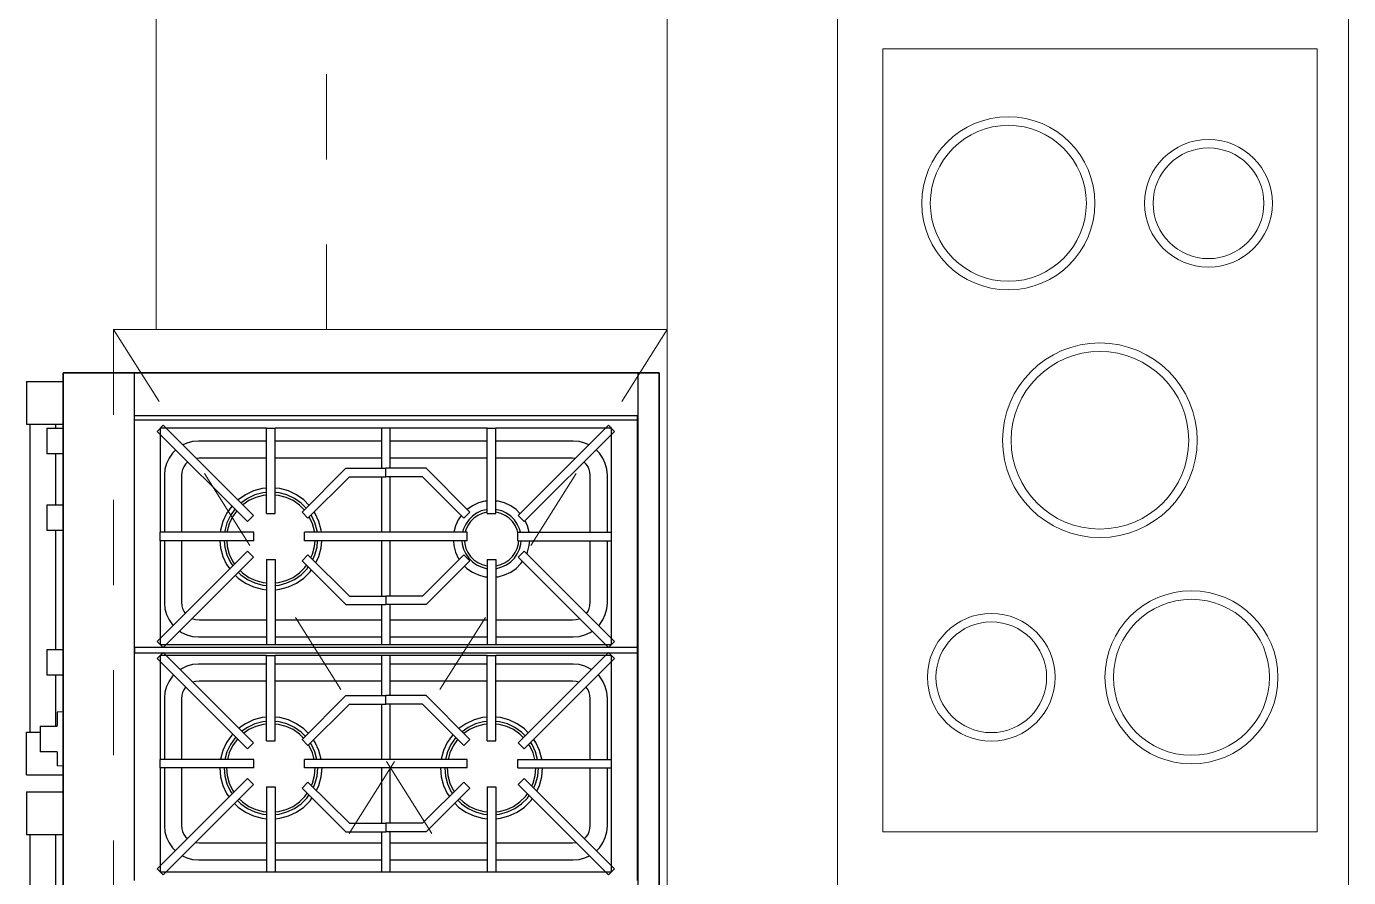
# Model space of a CAD drawing. Header units: metres. Extents: x -232 to 581, y 30 to 789.
# Drawn here: x 108.813 to 110.366, y 452.628 to 453.627 of the extents above; entities that cross this region are included whole.
import ezdxf

# ---------------------------------------------------------------- set-up
doc = ezdxf.new("R2010")
doc.units = ezdxf.units.M
for name, pattern in [('DASHED', [0.75, 0.5, -0.25]), ('DASHED2', [0.375, 0.25, -0.125]), ('HIDDEN2', [0.1875, 0.125, -0.0625])]:
    doc.linetypes.add(name, pattern=pattern)
for name, color, linetype, lineweight in [('01_Mobiliario', 19, 'Continuous', 0), ('01a_Mobiliario', 250, 'Continuous', 0), ('A-EQPM-OVHD', 253, 'DASHED2', 5), ('A-WALL', 250, 'Continuous', 20), ('baños', 140, 'Continuous', 0), ('MOB FIJOS', 251, 'Continuous', 0), ('PROYECCION', 9, 'DASHED', 0)]:
    doc.layers.add(name, color=color, linetype=linetype, lineweight=lineweight)
doc.layers.add('MOBILIARIOS', color=252, linetype='Continuous')
doc.styles.get("Standard").update_dxf_attribs({"font": 'arial.ttf'})

# ---------------------------------------------------------------- blocks, each defined once
blk = doc.blocks.new('A$C900cbe0a')
at = {"layer": 'MOB FIJOS', "extrusion": (0, 0, -1), "elevation": -0.9042}
blk.add_lwpolyline([(-0.51, 0.92), (0, 0.92), (0, 0), (-0.51, 0)], close=True, dxfattribs=at)
at = {"layer": 'MOB FIJOS', "extrusion": (0, 0, -1)}
for centre, radius in [((-0.1475, 0.7384, -0.9042), 0.1016), ((-0.1475, 0.7384, -0.9042), 0.0916), ((-0.3825, 0.7384, -0.9042), 0.075), ((-0.3825, 0.7384, -0.9042), 0.065), ((-0.255, 0.46, -0.9042), 0.1143), ((-0.255, 0.46, -0.9042), 0.1043), ((-0.3625, 0.1816, -0.9042), 0.1016), ((-0.3625, 0.1816, -0.9042), 0.0916), ((-0.1275, 0.1816, -0.9042), 0.075), ((-0.1275, 0.1816, -0.9042), 0.065)]:
    blk.add_circle(centre, radius, dxfattribs=at)
blk = doc.blocks.new('A$C3ed47c56')
at = {"layer": 'MOBILIARIOS'}
for p, q in [((0.043, 0.0509), (0.043, 0.9809)), ((0.043, 0.9809), (0.043, 0.0509)), ((0.718, 0.9809), (0.718, 0.0509)), ((0.743, 0.9809), (0.743, 0.0509)), ((0.743, 0.0509), (0.743, 0.9809)), ((0.004, 0.5929), (0.004, 0.9116)), ((0.034, 0.5929), (0.034, 0.7469)), ((0.127, 0.6469), (0.127, 0.3729)), ((0.1535, 0.6334), (0.1605, 0.6405)), ((0.157, 0.5149), (0.157, 0.6369)), ((0.157, 0.6369), (0.282, 0.6369)), ((0.2666, 0.5344), (0.1605, 0.6405)), ((0.282, 0.6369), (0.292, 0.6369)), ((0.282, 0.5369), (0.282, 0.6369)), ((0.292, 0.5369), (0.292, 0.6369)), ((0.292, 0.6369), (0.541, 0.6369)), ((0.417, 0.5899), (0.417, 0.6369)), ((0.427, 0.6369), (0.427, 0.5899)), ((0.541, 0.6369), (0.551, 0.6369)), ((0.541, 0.5369), (0.541, 0.6369)), ((0.551, 0.5369), (0.551, 0.6369)), ((0.551, 0.6369), (0.687, 0.6369)), ((0.5774, 0.5344), (0.6835, 0.6405)), ((0.6905, 0.6334), (0.6835, 0.6405)), ((0.687, 0.6369), (0.687, 0.5149)), ((0.717, 0.3729), (0.717, 0.6469)), ((0.2595, 0.5273), (0.1535, 0.6334)), ((0.1883, 0.6205), (0.1951, 0.6223)), ((0.1951, 0.6223), (0.202, 0.6229)), ((0.202, 0.6229), (0.282, 0.6229)), ((0.292, 0.6229), (0.417, 0.6229)), ((0.427, 0.6229), (0.541, 0.6229)), ((0.551, 0.6229), (0.642, 0.6229)), ((0.5845, 0.5273), (0.6905, 0.6334)), ((0.642, 0.6229), (0.6489, 0.6223)), ((0.6489, 0.6223), (0.6557, 0.6205)), ((0.1674, 0.6029), (0.1714, 0.6086)), ((0.1714, 0.6086), (0.1748, 0.6121)), ((0.183, 0.618), (0.1883, 0.6205)), ((0.6557, 0.6205), (0.661, 0.618)), ((0.6692, 0.6121), (0.6726, 0.6086)), ((0.6726, 0.6086), (0.6766, 0.6029)), ((0, 0.5929), (0.0003, 0.5929)), ((0, 0.5429), (0, 0.5929)), ((0.0003, 0.5929), (0.0011, 0.5929)), ((0.0011, 0.5929), (0.0025, 0.5929)), ((0.0025, 0.5929), (0.0044, 0.5929)), ((0.0044, 0.5929), (0.0068, 0.5929)), ((0.0068, 0.5929), (0.0095, 0.5929)), ((0.0095, 0.5929), (0.0125, 0.5929)), ((0.0125, 0.5929), (0.0157, 0.5929)), ((0.0157, 0.5929), (0.019, 0.5929)), ((0.019, 0.5929), (0.043, 0.5929)), ((0.1626, 0.5899), (0.1644, 0.5966)), ((0.1644, 0.5966), (0.1674, 0.6029)), ((0.1833, 0.5897), (0.1847, 0.5929)), ((0.1847, 0.5929), (0.1867, 0.5957)), ((0.1867, 0.5957), (0.1889, 0.5979)), ((0.1985, 0.6025), (0.2029, 0.6029)), ((0.1985, 0.6025), (0.1985, 0.6025)), ((0.2029, 0.6029), (0.282, 0.6029)), ((0.292, 0.6029), (0.417, 0.6029)), ((0.3235, 0.5385), (0.3749, 0.5899)), ((0.3749, 0.5899), (0.422, 0.5899)), ((0.422, 0.5799), (0.422, 0.5899)), ((0.4691, 0.5899), (0.422, 0.5899)), ((0.427, 0.6029), (0.541, 0.6029)), ((0.5205, 0.5385), (0.4691, 0.5899)), ((0.551, 0.6029), (0.6411, 0.6029)), ((0.6411, 0.6029), (0.6455, 0.6025)), ((0.6455, 0.6025), (0.6455, 0.6025)), ((0.6551, 0.5979), (0.6573, 0.5957)), ((0.6573, 0.5957), (0.6593, 0.5929)), ((0.6593, 0.5929), (0.6607, 0.5897)), ((0.6766, 0.6029), (0.6796, 0.5966)), ((0.6796, 0.5966), (0.6814, 0.5899)), ((0.162, 0.5829), (0.1626, 0.5899)), ((0.162, 0.5149), (0.162, 0.5829)), ((0.182, 0.582), (0.1824, 0.5864)), ((0.182, 0.5149), (0.182, 0.582)), ((0.1824, 0.5864), (0.1833, 0.5897)), ((0.2766, 0.574), (0.282, 0.5745)), ((0.292, 0.5745), (0.2974, 0.574)), ((0.3305, 0.5314), (0.3791, 0.5799)), ((0.3791, 0.5799), (0.422, 0.5799)), ((0.417, 0.5149), (0.417, 0.5799)), ((0.4649, 0.5799), (0.422, 0.5799)), ((0.427, 0.5799), (0.427, 0.5149)), ((0.5135, 0.5314), (0.4649, 0.5799)), ((0.5356, 0.574), (0.541, 0.5745)), ((0.551, 0.5745), (0.5564, 0.574)), ((0.6607, 0.5897), (0.6616, 0.5864)), ((0.6616, 0.5864), (0.662, 0.582)), ((0.662, 0.582), (0.662, 0.5149)), ((0.6814, 0.5899), (0.682, 0.5829)), ((0.682, 0.5829), (0.682, 0.5149)), ((0.2443, 0.5567), (0.2484, 0.5609)), ((0.2484, 0.5609), (0.257, 0.5669)), ((0.2516, 0.5571), (0.2595, 0.5626)), ((0.2536, 0.5548), (0.261, 0.56)), ((0.257, 0.5669), (0.2665, 0.5713)), ((0.2595, 0.5626), (0.2682, 0.5666)), ((0.261, 0.56), (0.2692, 0.5638)), ((0.2665, 0.5713), (0.2766, 0.574)), ((0.2682, 0.5666), (0.2774, 0.5691)), ((0.2692, 0.5638), (0.278, 0.5661)), ((0.2774, 0.5691), (0.282, 0.5695)), ((0.278, 0.5661), (0.282, 0.5665)), ((0.292, 0.5695), (0.2965, 0.5691)), ((0.292, 0.5665), (0.296, 0.5661)), ((0.296, 0.5661), (0.3048, 0.5638)), ((0.2965, 0.5691), (0.3058, 0.5666)), ((0.2974, 0.574), (0.3075, 0.5713)), ((0.3048, 0.5638), (0.313, 0.56)), ((0.3058, 0.5666), (0.3145, 0.5626)), ((0.3075, 0.5713), (0.317, 0.5669)), ((0.313, 0.56), (0.3204, 0.5548)), ((0.3145, 0.5626), (0.3224, 0.5571)), ((0.317, 0.5669), (0.3256, 0.5609)), ((0.3256, 0.5609), (0.333, 0.5535)), ((0.5028, 0.5562), (0.5074, 0.5609)), ((0.5074, 0.5609), (0.516, 0.5669)), ((0.5106, 0.5571), (0.5185, 0.5626)), ((0.5126, 0.5548), (0.52, 0.56)), ((0.516, 0.5669), (0.5255, 0.5713)), ((0.5185, 0.5626), (0.5272, 0.5666)), ((0.52, 0.56), (0.5282, 0.5638)), ((0.5255, 0.5713), (0.5356, 0.574)), ((0.5272, 0.5666), (0.5364, 0.5691)), ((0.5282, 0.5638), (0.537, 0.5661)), ((0.5364, 0.5691), (0.541, 0.5695)), ((0.537, 0.5661), (0.541, 0.5665)), ((0.551, 0.5695), (0.5555, 0.5691)), ((0.551, 0.5665), (0.555, 0.5661)), ((0.555, 0.5661), (0.5638, 0.5638)), ((0.5555, 0.5691), (0.5648, 0.5666)), ((0.5564, 0.574), (0.5665, 0.5713)), ((0.5638, 0.5638), (0.572, 0.56)), ((0.5648, 0.5666), (0.5735, 0.5626)), ((0.5665, 0.5713), (0.576, 0.5669)), ((0.572, 0.56), (0.5794, 0.5548)), ((0.5735, 0.5626), (0.5814, 0.5571)), ((0.576, 0.5669), (0.5846, 0.5609)), ((0.5846, 0.5609), (0.592, 0.5535)), ((0.2306, 0.5354), (0.235, 0.5449)), ((0.235, 0.5449), (0.2379, 0.549)), ((0.2394, 0.5424), (0.2415, 0.5454)), ((0.2478, 0.5532), (0.2516, 0.5571)), ((0.2499, 0.5511), (0.2536, 0.5548)), ((0.3204, 0.5548), (0.3268, 0.5483)), ((0.3224, 0.5571), (0.3291, 0.5503)), ((0.3268, 0.5483), (0.3295, 0.5445)), ((0.3291, 0.5503), (0.3317, 0.5467)), ((0.333, 0.5535), (0.3352, 0.5502)), ((0.4896, 0.5354), (0.494, 0.5449)), ((0.494, 0.5449), (0.4965, 0.5484)), ((0.4984, 0.5424), (0.5, 0.5448)), ((0.5063, 0.5527), (0.5106, 0.5571)), ((0.5084, 0.5506), (0.5126, 0.5548)), ((0.5794, 0.5548), (0.5858, 0.5483)), ((0.5814, 0.5571), (0.5881, 0.5503)), ((0.5858, 0.5483), (0.5881, 0.5451)), ((0.5881, 0.5503), (0.5903, 0.5472)), ((0.592, 0.5535), (0.5938, 0.5508)), ((0, 0.5429), (0.0003, 0.5429)), ((0.0003, 0.5429), (0.0011, 0.5429)), ((0.0011, 0.5429), (0.0025, 0.5429)), ((0.0025, 0.5429), (0.0044, 0.5429)), ((0.0044, 0.5429), (0.0068, 0.5429)), ((0.0068, 0.5429), (0.0095, 0.5429)), ((0.0095, 0.5429), (0.0125, 0.5429)), ((0.0125, 0.5429), (0.0157, 0.5429)), ((0.0157, 0.5429), (0.019, 0.5429)), ((0.019, 0.5429), (0.043, 0.5429)), ((0.2279, 0.5253), (0.2306, 0.5354)), ((0.2328, 0.5245), (0.2353, 0.5337)), ((0.2353, 0.5337), (0.2394, 0.5424)), ((0.2358, 0.5239), (0.2381, 0.5327)), ((0.2381, 0.5327), (0.242, 0.5409)), ((0.242, 0.5409), (0.2436, 0.5432)), ((0.2595, 0.5273), (0.2666, 0.5344)), ((0.282, 0.5369), (0.292, 0.5369)), ((0.3305, 0.5314), (0.3235, 0.5385)), ((0.3346, 0.5354), (0.3359, 0.5327)), ((0.3359, 0.5327), (0.3382, 0.5239)), ((0.3368, 0.5377), (0.3387, 0.5337)), ((0.3387, 0.5337), (0.3412, 0.5245)), ((0.3406, 0.5414), (0.3434, 0.5354)), ((0.3434, 0.5354), (0.3461, 0.5253)), ((0.4869, 0.5253), (0.4896, 0.5354)), ((0.4918, 0.5245), (0.4943, 0.5337)), ((0.4943, 0.5337), (0.4984, 0.5424)), ((0.4948, 0.5239), (0.4971, 0.5327)), ((0.4971, 0.5327), (0.501, 0.5409)), ((0.501, 0.5409), (0.5022, 0.5427)), ((0.5135, 0.5314), (0.5205, 0.5385)), ((0.541, 0.5369), (0.551, 0.5369)), ((0.5845, 0.5273), (0.5774, 0.5344)), ((0.5933, 0.5361), (0.5949, 0.5327)), ((0.5949, 0.5327), (0.5972, 0.5239)), ((0.5955, 0.5384), (0.5977, 0.5337)), ((0.5977, 0.5337), (0.6002, 0.5245)), ((0.5993, 0.5421), (0.6024, 0.5354)), ((0.6024, 0.5354), (0.6051, 0.5253)), ((0, 0.5229), (0.0003, 0.5229)), ((0, 0.5229), (0, 0.4729)), ((0.0003, 0.5229), (0.0011, 0.5229)), ((0.0011, 0.5229), (0.0025, 0.5229)), ((0.0025, 0.5229), (0.0044, 0.5229)), ((0.0044, 0.5229), (0.0068, 0.5229)), ((0.0068, 0.5229), (0.0095, 0.5229)), ((0.0095, 0.5229), (0.0125, 0.5229)), ((0.0125, 0.5229), (0.0157, 0.5229)), ((0.0157, 0.5229), (0.019, 0.5229)), ((0.019, 0.5229), (0.043, 0.5229)), ((0.043, 0.5127), (0.036, 0.5125)), ((0.036, 0.512), (0.036, 0.5125)), ((0.157, 0.5149), (0.157, 0.5049)), ((0.267, 0.5149), (0.157, 0.5149)), ((0.227, 0.5149), (0.2279, 0.5253)), ((0.232, 0.5149), (0.2328, 0.5245)), ((0.235, 0.5149), (0.2358, 0.5239)), ((0.267, 0.5149), (0.267, 0.5049)), ((0.3265, 0.5149), (0.3265, 0.5049)), ((0.417, 0.5149), (0.3265, 0.5149)), ((0.3382, 0.5239), (0.339, 0.5149)), ((0.3412, 0.5245), (0.342, 0.5149)), ((0.3461, 0.5253), (0.347, 0.5149)), ((0.427, 0.5149), (0.417, 0.5149)), ((0.5175, 0.5149), (0.427, 0.5149)), ((0.486, 0.5149), (0.4869, 0.5253)), ((0.491, 0.5149), (0.4918, 0.5245)), ((0.494, 0.5149), (0.4948, 0.5239)), ((0.5175, 0.5149), (0.5175, 0.5049)), ((0.577, 0.5149), (0.577, 0.5049)), ((0.577, 0.5149), (0.687, 0.5149)), ((0.5972, 0.5239), (0.598, 0.5149)), ((0.6002, 0.5245), (0.601, 0.5149)), ((0.6051, 0.5253), (0.606, 0.5149)), ((0.687, 0.5149), (0.687, 0.5049)), ((0.036, 0.5106), (0.036, 0.512)), ((0.036, 0.5083), (0.036, 0.5106)), ((0.036, 0.5051), (0.036, 0.5083)), ((0.036, 0.5012), (0.036, 0.5051)), ((0.036, 0.4967), (0.036, 0.5012)), ((0.267, 0.5049), (0.157, 0.5049)), ((0.157, 0.3829), (0.157, 0.5049)), ((0.162, 0.4329), (0.162, 0.5049)), ((0.182, 0.4338), (0.182, 0.5049)), ((0.2279, 0.5045), (0.2279, 0.5049)), ((0.2306, 0.4944), (0.2279, 0.5045)), ((0.2353, 0.4961), (0.233, 0.5049)), ((0.2381, 0.4971), (0.236, 0.5049)), ((0.242, 0.4889), (0.2381, 0.4971)), ((0.417, 0.5049), (0.3265, 0.5049)), ((0.3359, 0.4971), (0.332, 0.4889)), ((0.3379, 0.5049), (0.3359, 0.4971)), ((0.341, 0.5049), (0.3387, 0.4961)), ((0.3461, 0.5045), (0.3434, 0.4944)), ((0.3461, 0.5049), (0.3461, 0.5045)), ((0.427, 0.5049), (0.417, 0.5049)), ((0.417, 0.4399), (0.417, 0.5049)), ((0.5175, 0.5049), (0.427, 0.5049)), ((0.427, 0.5049), (0.427, 0.4399)), ((0.4869, 0.5045), (0.4869, 0.5049)), ((0.4896, 0.4944), (0.4869, 0.5045)), ((0.4943, 0.4961), (0.492, 0.5049)), ((0.4971, 0.4971), (0.495, 0.5049)), ((0.501, 0.4889), (0.4971, 0.4971)), ((0.577, 0.5049), (0.687, 0.5049)), ((0.5949, 0.4971), (0.591, 0.4889)), ((0.5969, 0.5049), (0.5949, 0.4971)), ((0.6, 0.5049), (0.5977, 0.4961)), ((0.6051, 0.5045), (0.6024, 0.4944)), ((0.6051, 0.5049), (0.6051, 0.5045)), ((0.662, 0.5049), (0.662, 0.4338)), ((0.682, 0.5049), (0.682, 0.4329)), ((0.687, 0.5049), (0.687, 0.3829)), ((0.016, 0.4915), (0.016, 0.4959)), ((0.036, 0.4959), (0.016, 0.4959)), ((0.016, 0.4863), (0.016, 0.4915)), ((0.016, 0.4809), (0.016, 0.4863)), ((0.036, 0.4959), (0.036, 0.4967)), ((0.2595, 0.4925), (0.1535, 0.3865)), ((0.2666, 0.4854), (0.1605, 0.3794)), ((0.235, 0.4849), (0.2306, 0.4944)), ((0.241, 0.4764), (0.235, 0.4849)), ((0.2394, 0.4874), (0.2353, 0.4961)), ((0.2449, 0.4796), (0.2394, 0.4874)), ((0.2472, 0.4815), (0.242, 0.4889)), ((0.2478, 0.4808), (0.2472, 0.4815)), ((0.2595, 0.4925), (0.2666, 0.4854)), ((0.282, 0.4829), (0.292, 0.4829)), ((0.282, 0.4829), (0.282, 0.3829)), ((0.292, 0.4829), (0.292, 0.3829)), ((0.3305, 0.4885), (0.3235, 0.4814)), ((0.3235, 0.4814), (0.3749, 0.4299)), ((0.3305, 0.4885), (0.3791, 0.4399)), ((0.332, 0.4889), (0.3312, 0.4878)), ((0.3346, 0.4874), (0.3334, 0.4856)), ((0.3387, 0.4961), (0.3346, 0.4874)), ((0.339, 0.4849), (0.3369, 0.482)), ((0.3434, 0.4944), (0.339, 0.4849)), ((0.5135, 0.4885), (0.4649, 0.4399)), ((0.5205, 0.4814), (0.4691, 0.4299)), ((0.494, 0.4849), (0.4896, 0.4944)), ((0.5, 0.4764), (0.494, 0.4849)), ((0.4984, 0.4874), (0.4943, 0.4961)), ((0.5039, 0.4796), (0.4984, 0.4874)), ((0.5062, 0.4815), (0.501, 0.4889)), ((0.5063, 0.4813), (0.5062, 0.4815)), ((0.5135, 0.4885), (0.5205, 0.4814)), ((0.541, 0.4829), (0.551, 0.4829)), ((0.541, 0.4829), (0.541, 0.3829)), ((0.551, 0.4829), (0.551, 0.3829)), ((0.5845, 0.4925), (0.5774, 0.4854)), ((0.5774, 0.4854), (0.6835, 0.3794)), ((0.5845, 0.4925), (0.6905, 0.3865)), ((0.591, 0.4889), (0.5898, 0.4872)), ((0.5936, 0.4874), (0.592, 0.485)), ((0.5977, 0.4961), (0.5936, 0.4874)), ((0.598, 0.4849), (0.5955, 0.4815)), ((0.6024, 0.4944), (0.598, 0.4849)), ((0, 0.4729), (0.0003, 0.4729)), ((0.0003, 0.4729), (0.0011, 0.4729)), ((0.0011, 0.4729), (0.0025, 0.4729)), ((0.0025, 0.4729), (0.0044, 0.4729)), ((0.004, 0.1109), (0.004, 0.4729)), ((0.0044, 0.4729), (0.0068, 0.4729)), ((0.0068, 0.4729), (0.0095, 0.4729)), ((0.0095, 0.4729), (0.0125, 0.4729)), ((0.0125, 0.4729), (0.0157, 0.4729)), ((0.0157, 0.4729), (0.016, 0.4729)), ((0.016, 0.4755), (0.016, 0.4809)), ((0.016, 0.4703), (0.016, 0.4755)), ((0.016, 0.4659), (0.016, 0.4703)), ((0.016, 0.4659), (0.036, 0.4659)), ((0.034, 0.4059), (0.034, 0.4659)), ((0.036, 0.4659), (0.036, 0.4651)), ((0.2422, 0.4752), (0.241, 0.4764)), ((0.2457, 0.4787), (0.2449, 0.4796)), ((0.257, 0.463), (0.2494, 0.4683)), ((0.2595, 0.4673), (0.253, 0.4718)), ((0.261, 0.4699), (0.2551, 0.474)), ((0.2682, 0.4632), (0.2595, 0.4673)), ((0.2692, 0.4661), (0.261, 0.4699)), ((0.278, 0.4637), (0.2692, 0.4661)), ((0.3048, 0.4661), (0.296, 0.4637)), ((0.313, 0.4699), (0.3048, 0.4661)), ((0.3145, 0.4673), (0.3058, 0.4632)), ((0.3204, 0.4751), (0.313, 0.4699)), ((0.3224, 0.4728), (0.3145, 0.4673)), ((0.3256, 0.469), (0.317, 0.463)), ((0.3251, 0.4798), (0.3204, 0.4751)), ((0.3272, 0.4776), (0.3224, 0.4728)), ((0.3307, 0.4741), (0.3256, 0.469)), ((0.5007, 0.4757), (0.5, 0.4764)), ((0.5042, 0.4792), (0.5039, 0.4796)), ((0.516, 0.463), (0.5078, 0.4687)), ((0.5185, 0.4673), (0.5114, 0.4723)), ((0.52, 0.4699), (0.5136, 0.4744)), ((0.5272, 0.4632), (0.5185, 0.4673)), ((0.5282, 0.4661), (0.52, 0.4699)), ((0.537, 0.4637), (0.5282, 0.4661)), ((0.5638, 0.4661), (0.555, 0.4637)), ((0.572, 0.4699), (0.5638, 0.4661)), ((0.5735, 0.4673), (0.5648, 0.4632)), ((0.5794, 0.4751), (0.572, 0.4699)), ((0.5814, 0.4728), (0.5735, 0.4673)), ((0.5846, 0.469), (0.576, 0.463)), ((0.5836, 0.4793), (0.5794, 0.4751)), ((0.5857, 0.4771), (0.5814, 0.4728)), ((0.5892, 0.4736), (0.5846, 0.469)), ((0.036, 0.4606), (0.036, 0.4651)), ((0.036, 0.4567), (0.036, 0.4606)), ((0.036, 0.4536), (0.036, 0.4567)), ((0.036, 0.4513), (0.036, 0.4536)), ((0.036, 0.4498), (0.036, 0.4513)), ((0.2665, 0.4585), (0.257, 0.463)), ((0.2766, 0.4558), (0.2665, 0.4585)), ((0.2774, 0.4608), (0.2682, 0.4632)), ((0.282, 0.4554), (0.2766, 0.4558)), ((0.282, 0.4604), (0.2774, 0.4608)), ((0.282, 0.4634), (0.278, 0.4637)), ((0.296, 0.4637), (0.292, 0.4634)), ((0.2965, 0.4608), (0.292, 0.4604)), ((0.2974, 0.4558), (0.292, 0.4554)), ((0.3058, 0.4632), (0.2965, 0.4608)), ((0.3075, 0.4585), (0.2974, 0.4558)), ((0.317, 0.463), (0.3075, 0.4585)), ((0.5255, 0.4585), (0.516, 0.463)), ((0.5356, 0.4558), (0.5255, 0.4585)), ((0.5364, 0.4608), (0.5272, 0.4632)), ((0.541, 0.4554), (0.5356, 0.4558)), ((0.541, 0.4604), (0.5364, 0.4608)), ((0.541, 0.4634), (0.537, 0.4637)), ((0.555, 0.4637), (0.551, 0.4634)), ((0.5555, 0.4608), (0.551, 0.4604)), ((0.5564, 0.4558), (0.551, 0.4554)), ((0.5648, 0.4632), (0.5555, 0.4608)), ((0.5665, 0.4585), (0.5564, 0.4558)), ((0.576, 0.463), (0.5665, 0.4585)), ((0.036, 0.4493), (0.036, 0.4498)), ((0.043, 0.4491), (0.036, 0.4493)), ((0.3791, 0.4399), (0.422, 0.4399)), ((0.422, 0.4399), (0.422, 0.4299)), ((0.4649, 0.4399), (0.422, 0.4399)), ((0.1626, 0.426), (0.162, 0.4329)), ((0.1644, 0.4192), (0.1626, 0.426)), ((0.1674, 0.4129), (0.1644, 0.4192)), ((0.1824, 0.4295), (0.182, 0.4338)), ((0.1833, 0.4261), (0.1824, 0.4295)), ((0.1847, 0.423), (0.1833, 0.4261)), ((0.1867, 0.4201), (0.1847, 0.423)), ((0.1869, 0.4199), (0.1867, 0.4201)), ((0.3749, 0.4299), (0.422, 0.4299)), ((0.417, 0.3829), (0.417, 0.4299)), ((0.4691, 0.4299), (0.422, 0.4299)), ((0.427, 0.4299), (0.427, 0.3829)), ((0.6573, 0.4201), (0.6571, 0.4199)), ((0.6593, 0.423), (0.6573, 0.4201)), ((0.6607, 0.4261), (0.6593, 0.423)), ((0.6616, 0.4295), (0.6607, 0.4261)), ((0.662, 0.4338), (0.6616, 0.4295)), ((0.6796, 0.4192), (0.6766, 0.4129)), ((0.6814, 0.426), (0.6796, 0.4192)), ((0.682, 0.4329), (0.6814, 0.426)), ((0.024, 0.4015), (0.024, 0.4059)), ((0.043, 0.4059), (0.024, 0.4059)), ((0.1714, 0.4072), (0.1674, 0.4129)), ((0.1728, 0.4058), (0.1714, 0.4072)), ((0.1985, 0.4133), (0.1953, 0.4142)), ((0.2029, 0.4129), (0.1985, 0.4133)), ((0.282, 0.4129), (0.2029, 0.4129)), ((0.417, 0.4129), (0.292, 0.4129)), ((0.541, 0.4129), (0.427, 0.4129)), ((0.6411, 0.4129), (0.551, 0.4129)), ((0.6455, 0.4133), (0.6411, 0.4129)), ((0.6487, 0.4142), (0.6455, 0.4133)), ((0.6726, 0.4072), (0.6712, 0.4058)), ((0.6766, 0.4129), (0.6726, 0.4072)), ((0.024, 0.3963), (0.024, 0.4015)), ((0.024, 0.3909), (0.024, 0.3963)), ((0.024, 0.3855), (0.024, 0.3909)), ((0.182, 0.3983), (0.1805, 0.3993)), ((0.1883, 0.3953), (0.182, 0.3983)), ((0.1951, 0.3935), (0.1883, 0.3953)), ((0.202, 0.3929), (0.1951, 0.3935)), ((0.282, 0.3929), (0.202, 0.3929)), ((0.417, 0.3929), (0.292, 0.3929)), ((0.541, 0.3929), (0.427, 0.3929)), ((0.642, 0.3929), (0.551, 0.3929)), ((0.6489, 0.3935), (0.642, 0.3929)), ((0.6557, 0.3953), (0.6489, 0.3935)), ((0.662, 0.3983), (0.6557, 0.3953)), ((0.6635, 0.3993), (0.662, 0.3983)), ((0.024, 0.3803), (0.024, 0.3855)), ((0.024, 0.3759), (0.024, 0.3803)), ((0.024, 0.3759), (0.043, 0.3759)), ((0.034, 0.2359), (0.034, 0.3759)), ((0.717, 0.3799), (0.127, 0.3799)), ((0.127, 0.3799), (0.127, 0.1059)), ((0.127, 0.3729), (0.127, 0.3799)), ((0.127, 0.3729), (0.667, 0.3729)), ((0.1535, 0.3865), (0.1605, 0.3794)), ((0.1535, 0.3664), (0.1605, 0.3735)), ((0.282, 0.3829), (0.157, 0.3829)), ((0.2666, 0.2674), (0.1605, 0.3735)), ((0.282, 0.3829), (0.292, 0.3829)), ((0.541, 0.3829), (0.292, 0.3829)), ((0.541, 0.3829), (0.551, 0.3829)), ((0.687, 0.3829), (0.551, 0.3829)), ((0.5774, 0.2674), (0.6835, 0.3735)), ((0.667, 0.3729), (0.717, 0.3729)), ((0.6905, 0.3865), (0.6835, 0.3794)), ((0.6905, 0.3664), (0.6835, 0.3735)), ((0.717, 0.3729), (0.717, 0.3849)), ((0.717, 0.3799), (0.717, 0.3849)), ((0.717, 0.1059), (0.717, 0.3799)), ((0.2595, 0.2603), (0.1535, 0.3664)), ((0.157, 0.2479), (0.157, 0.3699)), ((0.157, 0.3699), (0.282, 0.3699)), ((0.182, 0.3556), (0.1883, 0.3585)), ((0.1883, 0.3585), (0.1951, 0.3603)), ((0.1951, 0.3603), (0.202, 0.3609)), ((0.202, 0.3609), (0.282, 0.3609)), ((0.282, 0.3699), (0.292, 0.3699)), ((0.282, 0.2699), (0.282, 0.3699)), ((0.292, 0.2699), (0.292, 0.3699)), ((0.292, 0.3699), (0.541, 0.3699)), ((0.292, 0.3609), (0.417, 0.3609)), ((0.417, 0.3229), (0.417, 0.3699)), ((0.427, 0.3699), (0.427, 0.3229)), ((0.427, 0.3609), (0.541, 0.3609)), ((0.541, 0.3699), (0.551, 0.3699)), ((0.541, 0.2699), (0.541, 0.3699)), ((0.551, 0.2699), (0.551, 0.3699)), ((0.551, 0.3699), (0.687, 0.3699)), ((0.551, 0.3609), (0.642, 0.3609)), ((0.5845, 0.2603), (0.6905, 0.3664)), ((0.642, 0.3609), (0.6489, 0.3603)), ((0.6489, 0.3603), (0.6557, 0.3585)), ((0.6557, 0.3585), (0.662, 0.3556)), ((0.687, 0.3699), (0.687, 0.2479)), ((0.1674, 0.3409), (0.1714, 0.3466)), ((0.1714, 0.3466), (0.1723, 0.3476)), ((0.1799, 0.3541), (0.182, 0.3556)), ((0.662, 0.3556), (0.6641, 0.3541)), ((0.6717, 0.3476), (0.6726, 0.3466)), ((0.6726, 0.3466), (0.6766, 0.3409)), ((0.162, 0.3209), (0.1626, 0.3279)), ((0.1626, 0.3279), (0.1644, 0.3346)), ((0.1644, 0.3346), (0.1674, 0.3409)), ((0.1824, 0.3244), (0.1833, 0.3277)), ((0.1833, 0.3277), (0.1847, 0.3309)), ((0.1847, 0.3309), (0.1865, 0.3334)), ((0.1946, 0.3394), (0.1952, 0.3396)), ((0.1952, 0.3396), (0.1985, 0.3405)), ((0.1985, 0.3405), (0.2029, 0.3409)), ((0.2029, 0.3409), (0.282, 0.3409)), ((0.292, 0.3409), (0.417, 0.3409)), ((0.427, 0.3409), (0.541, 0.3409)), ((0.551, 0.3409), (0.6411, 0.3409)), ((0.6411, 0.3409), (0.6455, 0.3405)), ((0.6455, 0.3405), (0.6488, 0.3396)), ((0.6488, 0.3396), (0.6494, 0.3394)), ((0.6575, 0.3334), (0.6593, 0.3309)), ((0.6593, 0.3309), (0.6607, 0.3277)), ((0.6607, 0.3277), (0.6616, 0.3244)), ((0.6766, 0.3409), (0.6796, 0.3346)), ((0.6796, 0.3346), (0.6814, 0.3279)), ((0.6814, 0.3279), (0.682, 0.3209)), ((0.162, 0.2479), (0.162, 0.3209)), ((0.182, 0.32), (0.1824, 0.3244)), ((0.182, 0.2479), (0.182, 0.32)), ((0.3235, 0.2715), (0.3749, 0.3229)), ((0.3305, 0.2644), (0.3791, 0.3129)), ((0.3749, 0.3229), (0.422, 0.3229)), ((0.3791, 0.3129), (0.422, 0.3129)), ((0.417, 0.2479), (0.417, 0.3129)), ((0.4691, 0.3229), (0.422, 0.3229)), ((0.422, 0.3129), (0.422, 0.3229)), ((0.4649, 0.3129), (0.422, 0.3129)), ((0.427, 0.3129), (0.427, 0.2479)), ((0.5135, 0.2644), (0.4649, 0.3129)), ((0.5205, 0.2715), (0.4691, 0.3229)), ((0.6616, 0.3244), (0.662, 0.32)), ((0.662, 0.32), (0.662, 0.2479)), ((0.682, 0.3209), (0.682, 0.2479)), ((0.2484, 0.2919), (0.257, 0.2979)), ((0.257, 0.2979), (0.2665, 0.3023)), ((0.2595, 0.2936), (0.2682, 0.2976)), ((0.2665, 0.3023), (0.2766, 0.305)), ((0.2682, 0.2976), (0.2774, 0.3001)), ((0.2692, 0.2948), (0.278, 0.2971)), ((0.2766, 0.305), (0.282, 0.3055)), ((0.2774, 0.3001), (0.282, 0.3005)), ((0.278, 0.2971), (0.282, 0.2975)), ((0.292, 0.3055), (0.2974, 0.305)), ((0.292, 0.3005), (0.2965, 0.3001)), ((0.292, 0.2975), (0.296, 0.2971)), ((0.296, 0.2971), (0.3048, 0.2948)), ((0.2965, 0.3001), (0.3058, 0.2976)), ((0.2974, 0.305), (0.3075, 0.3023)), ((0.3058, 0.2976), (0.3145, 0.2936)), ((0.3075, 0.3023), (0.317, 0.2979)), ((0.317, 0.2979), (0.3256, 0.2919)), ((0.235, 0.2759), (0.2387, 0.2811)), ((0.2453, 0.2887), (0.2484, 0.2919)), ((0.2488, 0.2852), (0.2516, 0.2881)), ((0.2509, 0.2831), (0.2536, 0.2858)), ((0.2516, 0.2881), (0.2595, 0.2936)), ((0.2536, 0.2858), (0.261, 0.291)), ((0.261, 0.291), (0.2692, 0.2948)), ((0.3048, 0.2948), (0.313, 0.291)), ((0.313, 0.291), (0.3204, 0.2858)), ((0.3145, 0.2936), (0.3224, 0.2881)), ((0.3204, 0.2858), (0.3268, 0.2793)), ((0.3224, 0.2881), (0.3291, 0.2813)), ((0.3256, 0.2919), (0.333, 0.2845)), ((0.3291, 0.2813), (0.3308, 0.2788)), ((0.333, 0.2845), (0.3344, 0.2824)), ((0.5143, 0.2777), (0.5171, 0.2804)), ((0.5171, 0.2804), (0.5235, 0.2849)), ((0.5235, 0.2849), (0.5306, 0.2882)), ((0.5306, 0.2882), (0.5382, 0.2902)), ((0.534, 0.2788), (0.5399, 0.2804)), ((0.5382, 0.2902), (0.541, 0.2905)), ((0.5399, 0.2804), (0.541, 0.2805)), ((0.551, 0.2905), (0.5538, 0.2902)), ((0.551, 0.2805), (0.5521, 0.2804)), ((0.5521, 0.2804), (0.558, 0.2788)), ((0.5538, 0.2902), (0.5614, 0.2882)), ((0.5614, 0.2882), (0.5685, 0.2849)), ((0.5685, 0.2849), (0.5749, 0.2804)), ((0.5749, 0.2804), (0.5805, 0.2748)), ((0.2279, 0.2563), (0.2306, 0.2664)), ((0.2306, 0.2664), (0.235, 0.2759)), ((0.2328, 0.2555), (0.2353, 0.2647)), ((0.2353, 0.2647), (0.2394, 0.2734)), ((0.2381, 0.2637), (0.242, 0.2719)), ((0.2394, 0.2734), (0.2423, 0.2776)), ((0.242, 0.2719), (0.2444, 0.2754)), ((0.2595, 0.2603), (0.2666, 0.2674)), ((0.282, 0.2699), (0.292, 0.2699)), ((0.3305, 0.2644), (0.3235, 0.2715)), ((0.3268, 0.2793), (0.3287, 0.2767)), ((0.334, 0.2678), (0.3359, 0.2637)), ((0.3362, 0.2701), (0.3387, 0.2647)), ((0.3387, 0.2647), (0.3412, 0.2555)), ((0.3399, 0.2738), (0.3434, 0.2664)), ((0.3434, 0.2664), (0.3461, 0.2563)), ((0.5037, 0.2613), (0.507, 0.2684)), ((0.507, 0.2684), (0.508, 0.2698)), ((0.5135, 0.2644), (0.5205, 0.2715)), ((0.5157, 0.2634), (0.5192, 0.2684)), ((0.5183, 0.2619), (0.5215, 0.2665)), ((0.5192, 0.2684), (0.5235, 0.2727)), ((0.5215, 0.2665), (0.5254, 0.2704)), ((0.5235, 0.2727), (0.5285, 0.2762)), ((0.5254, 0.2704), (0.53, 0.2736)), ((0.5285, 0.2762), (0.534, 0.2788)), ((0.53, 0.2736), (0.5351, 0.276)), ((0.5351, 0.276), (0.5404, 0.2774)), ((0.5404, 0.2774), (0.541, 0.2775)), ((0.541, 0.2699), (0.551, 0.2699)), ((0.551, 0.2775), (0.5516, 0.2774)), ((0.5516, 0.2774), (0.5569, 0.276)), ((0.5569, 0.276), (0.562, 0.2736)), ((0.558, 0.2788), (0.5635, 0.2762)), ((0.562, 0.2736), (0.5666, 0.2704)), ((0.5635, 0.2762), (0.5685, 0.2727)), ((0.5666, 0.2704), (0.5705, 0.2665)), ((0.5685, 0.2727), (0.5728, 0.2684)), ((0.5705, 0.2665), (0.5737, 0.2619)), ((0.5728, 0.2684), (0.5763, 0.2634)), ((0.5845, 0.2603), (0.5774, 0.2674)), ((0.5805, 0.2748), (0.5823, 0.2723)), ((0.2272, 0.2479), (0.2279, 0.2563)), ((0.2322, 0.2479), (0.2328, 0.2555)), ((0.2352, 0.2479), (0.2358, 0.2549)), ((0.2358, 0.2549), (0.2381, 0.2637)), ((0.3359, 0.2637), (0.3382, 0.2549)), ((0.3382, 0.2549), (0.3388, 0.2479)), ((0.3412, 0.2555), (0.3418, 0.2479)), ((0.3461, 0.2563), (0.3468, 0.2479)), ((0.5012, 0.2479), (0.5017, 0.2537)), ((0.5017, 0.2537), (0.5037, 0.2613)), ((0.5112, 0.2479), (0.5115, 0.252)), ((0.5115, 0.252), (0.5131, 0.2579)), ((0.5131, 0.2579), (0.5157, 0.2634)), ((0.5142, 0.2479), (0.5145, 0.2515)), ((0.5145, 0.2515), (0.5159, 0.2569)), ((0.5159, 0.2569), (0.5183, 0.2619)), ((0.5737, 0.2619), (0.5761, 0.2569)), ((0.5761, 0.2569), (0.5775, 0.2515)), ((0.5763, 0.2634), (0.5789, 0.2579)), ((0.5775, 0.2515), (0.5778, 0.2479)), ((0.5789, 0.2579), (0.5805, 0.252)), ((0.5805, 0.252), (0.5808, 0.2479)), ((0.5874, 0.2632), (0.5883, 0.2613)), ((0.5883, 0.2613), (0.5903, 0.2537)), ((0.5903, 0.2537), (0.5908, 0.2479)), ((0.024, 0.2315), (0.024, 0.2359)), ((0.043, 0.2359), (0.024, 0.2359)), ((0.157, 0.2479), (0.157, 0.2379)), ((0.267, 0.2479), (0.157, 0.2479)), ((0.267, 0.2379), (0.157, 0.2379)), ((0.157, 0.1159), (0.157, 0.2379)), ((0.162, 0.1709), (0.162, 0.2379)), ((0.182, 0.1718), (0.182, 0.2379)), ((0.2279, 0.2355), (0.2277, 0.2379)), ((0.2306, 0.2254), (0.2279, 0.2355)), ((0.2328, 0.2364), (0.2327, 0.2379)), ((0.2353, 0.2271), (0.2328, 0.2364)), ((0.2358, 0.2369), (0.2357, 0.2379)), ((0.2381, 0.2281), (0.2358, 0.2369)), ((0.267, 0.2479), (0.267, 0.2379)), ((0.3265, 0.2479), (0.3265, 0.2379)), ((0.417, 0.2479), (0.3265, 0.2479)), ((0.417, 0.2379), (0.3265, 0.2379)), ((0.3382, 0.2369), (0.3359, 0.2281)), ((0.3383, 0.2379), (0.3382, 0.2369)), ((0.3412, 0.2364), (0.3387, 0.2271)), ((0.3413, 0.2379), (0.3412, 0.2364)), ((0.3461, 0.2355), (0.3434, 0.2254)), ((0.3463, 0.2379), (0.3461, 0.2355)), ((0.427, 0.2479), (0.417, 0.2479)), ((0.427, 0.2379), (0.417, 0.2379)), ((0.417, 0.1729), (0.417, 0.2379)), ((0.5175, 0.2479), (0.427, 0.2479)), ((0.5175, 0.2379), (0.427, 0.2379)), ((0.427, 0.2379), (0.427, 0.1729)), ((0.5037, 0.2305), (0.5017, 0.2379)), ((0.5131, 0.2339), (0.512, 0.2379)), ((0.5157, 0.2284), (0.5131, 0.2339)), ((0.5159, 0.235), (0.5151, 0.2379)), ((0.5183, 0.2299), (0.5159, 0.235)), ((0.5175, 0.2479), (0.5175, 0.2379)), ((0.5761, 0.235), (0.5737, 0.2299)), ((0.577, 0.2384), (0.5761, 0.235)), ((0.5789, 0.2339), (0.5763, 0.2284)), ((0.577, 0.2479), (0.577, 0.2379)), ((0.577, 0.2479), (0.687, 0.2479)), ((0.577, 0.2379), (0.687, 0.2379)), ((0.58, 0.2379), (0.5789, 0.2339)), ((0.5903, 0.2379), (0.5883, 0.2305)), ((0.662, 0.2379), (0.662, 0.1718)), ((0.682, 0.2379), (0.682, 0.1709)), ((0.687, 0.2479), (0.687, 0.2379)), ((0.687, 0.2379), (0.687, 0.1159)), ((0.024, 0.2263), (0.024, 0.2315)), ((0.024, 0.2209), (0.024, 0.2263)), ((0.024, 0.2155), (0.024, 0.2209)), ((0.2595, 0.2255), (0.1535, 0.1195)), ((0.2666, 0.2184), (0.1605, 0.1124)), ((0.235, 0.2159), (0.2306, 0.2254)), ((0.2394, 0.2184), (0.2353, 0.2271)), ((0.242, 0.2199), (0.2381, 0.2281)), ((0.2447, 0.2107), (0.2394, 0.2184)), ((0.2469, 0.2129), (0.242, 0.2199)), ((0.2595, 0.2255), (0.2666, 0.2184)), ((0.3305, 0.2215), (0.3235, 0.2144)), ((0.3305, 0.2215), (0.3791, 0.1729)), ((0.3359, 0.2281), (0.332, 0.2199)), ((0.3346, 0.2184), (0.3342, 0.2178)), ((0.3387, 0.2271), (0.3346, 0.2184)), ((0.3434, 0.2254), (0.339, 0.2159)), ((0.5135, 0.2215), (0.4649, 0.1729)), ((0.507, 0.2234), (0.5037, 0.2305)), ((0.5105, 0.2185), (0.507, 0.2234)), ((0.5135, 0.2215), (0.5205, 0.2144)), ((0.5192, 0.2234), (0.5157, 0.2284)), ((0.5215, 0.2253), (0.5183, 0.2299)), ((0.5235, 0.2191), (0.5192, 0.2234)), ((0.5254, 0.2214), (0.5215, 0.2253)), ((0.5285, 0.2156), (0.5235, 0.2191)), ((0.53, 0.2182), (0.5254, 0.2214)), ((0.5351, 0.2158), (0.53, 0.2182)), ((0.562, 0.2182), (0.5569, 0.2158)), ((0.5666, 0.2214), (0.562, 0.2182)), ((0.5685, 0.2191), (0.5635, 0.2156)), ((0.5705, 0.2253), (0.5666, 0.2214)), ((0.5728, 0.2234), (0.5685, 0.2191)), ((0.5737, 0.2299), (0.5705, 0.2253)), ((0.5763, 0.2284), (0.5728, 0.2234)), ((0.5845, 0.2255), (0.5774, 0.2184)), ((0.5774, 0.2184), (0.6835, 0.1124)), ((0.5845, 0.2255), (0.6905, 0.1195)), ((0.5883, 0.2305), (0.5855, 0.2245)), ((0.024, 0.2103), (0.024, 0.2155)), ((0.024, 0.2059), (0.024, 0.2103)), ((0.024, 0.2059), (0.043, 0.2059)), ((0.034, 0.1459), (0.034, 0.2059)), ((0.241, 0.2074), (0.235, 0.2159)), ((0.2412, 0.2072), (0.241, 0.2074)), ((0.2595, 0.1983), (0.2518, 0.2037)), ((0.261, 0.2009), (0.254, 0.2058)), ((0.282, 0.2159), (0.292, 0.2159)), ((0.282, 0.2159), (0.282, 0.1159)), ((0.292, 0.2159), (0.292, 0.1159)), ((0.3204, 0.2061), (0.313, 0.2009)), ((0.3224, 0.2038), (0.3145, 0.1983)), ((0.3261, 0.2118), (0.3204, 0.2061)), ((0.3282, 0.2096), (0.3224, 0.2038)), ((0.3235, 0.2144), (0.3749, 0.1629)), ((0.3317, 0.2061), (0.3256, 0.2)), ((0.339, 0.2159), (0.3378, 0.2142)), ((0.5205, 0.2144), (0.4691, 0.1629)), ((0.5235, 0.2069), (0.5174, 0.2112)), ((0.5306, 0.2036), (0.5235, 0.2069)), ((0.534, 0.213), (0.5285, 0.2156)), ((0.5382, 0.2016), (0.5306, 0.2036)), ((0.5399, 0.2115), (0.534, 0.213)), ((0.5404, 0.2144), (0.5351, 0.2158)), ((0.541, 0.2114), (0.5399, 0.2115)), ((0.541, 0.2144), (0.5404, 0.2144)), ((0.541, 0.2159), (0.551, 0.2159)), ((0.541, 0.2159), (0.541, 0.1159)), ((0.551, 0.2159), (0.551, 0.1159)), ((0.5516, 0.2144), (0.551, 0.2144)), ((0.5521, 0.2115), (0.551, 0.2114)), ((0.5569, 0.2158), (0.5516, 0.2144)), ((0.558, 0.213), (0.5521, 0.2115)), ((0.5614, 0.2036), (0.5538, 0.2016)), ((0.5635, 0.2156), (0.558, 0.213)), ((0.5685, 0.2069), (0.5614, 0.2036)), ((0.5749, 0.2114), (0.5685, 0.2069)), ((0.5797, 0.2162), (0.5749, 0.2114)), ((0.2484, 0.2), (0.2483, 0.2001)), ((0.257, 0.194), (0.2484, 0.2)), ((0.2665, 0.1895), (0.257, 0.194)), ((0.2682, 0.1942), (0.2595, 0.1983)), ((0.2692, 0.1971), (0.261, 0.2009)), ((0.2766, 0.1868), (0.2665, 0.1895)), ((0.2774, 0.1918), (0.2682, 0.1942)), ((0.278, 0.1947), (0.2692, 0.1971)), ((0.282, 0.1864), (0.2766, 0.1868)), ((0.282, 0.1914), (0.2774, 0.1918)), ((0.282, 0.1944), (0.278, 0.1947)), ((0.296, 0.1947), (0.292, 0.1944)), ((0.2965, 0.1918), (0.292, 0.1914)), ((0.2974, 0.1868), (0.292, 0.1864)), ((0.3048, 0.1971), (0.296, 0.1947)), ((0.3058, 0.1942), (0.2965, 0.1918)), ((0.3075, 0.1895), (0.2974, 0.1868)), ((0.313, 0.2009), (0.3048, 0.1971)), ((0.3145, 0.1983), (0.3058, 0.1942)), ((0.317, 0.194), (0.3075, 0.1895)), ((0.3256, 0.2), (0.317, 0.194)), ((0.541, 0.2014), (0.5382, 0.2016)), ((0.5538, 0.2016), (0.551, 0.2014)), ((0.1626, 0.164), (0.162, 0.1709)), ((0.1824, 0.1675), (0.182, 0.1718)), ((0.3791, 0.1729), (0.422, 0.1729)), ((0.422, 0.1729), (0.422, 0.1629)), ((0.4649, 0.1729), (0.422, 0.1729)), ((0.662, 0.1718), (0.6616, 0.1675)), ((0.682, 0.1709), (0.6814, 0.164)), ((0.1644, 0.1572), (0.1626, 0.164)), ((0.1674, 0.1509), (0.1644, 0.1572)), ((0.1833, 0.1641), (0.1824, 0.1675)), ((0.1847, 0.161), (0.1833, 0.1641)), ((0.1867, 0.1581), (0.1847, 0.161)), ((0.1892, 0.1557), (0.1867, 0.1581)), ((0.1895, 0.1555), (0.1892, 0.1557)), ((0.3749, 0.1629), (0.422, 0.1629)), ((0.417, 0.1159), (0.417, 0.1629)), ((0.4691, 0.1629), (0.422, 0.1629)), ((0.427, 0.1629), (0.427, 0.1159)), ((0.6548, 0.1557), (0.6545, 0.1555)), ((0.6573, 0.1581), (0.6548, 0.1557)), ((0.6593, 0.161), (0.6573, 0.1581)), ((0.6607, 0.1641), (0.6593, 0.161)), ((0.6616, 0.1675), (0.6607, 0.1641)), ((0.6796, 0.1572), (0.6766, 0.1509)), ((0.6814, 0.164), (0.6796, 0.1572)), ((0.024, 0.1415), (0.024, 0.1459)), ((0.043, 0.1459), (0.024, 0.1459)), ((0.024, 0.1363), (0.024, 0.1415)), ((0.1714, 0.1452), (0.1674, 0.1509)), ((0.1753, 0.1413), (0.1714, 0.1452)), ((0.2029, 0.1509), (0.1994, 0.1512)), ((0.282, 0.1509), (0.2029, 0.1509)), ((0.417, 0.1509), (0.292, 0.1509)), ((0.541, 0.1509), (0.427, 0.1509)), ((0.6411, 0.1509), (0.551, 0.1509)), ((0.6446, 0.1512), (0.6411, 0.1509)), ((0.6726, 0.1452), (0.6687, 0.1413)), ((0.6766, 0.1509), (0.6726, 0.1452)), ((0.024, 0.1309), (0.024, 0.1363)), ((0.024, 0.1255), (0.024, 0.1309)), ((0.024, 0.1203), (0.024, 0.1255)), ((0.1883, 0.1333), (0.1837, 0.1355)), ((0.1951, 0.1315), (0.1883, 0.1333)), ((0.202, 0.1309), (0.1951, 0.1315)), ((0.282, 0.1309), (0.202, 0.1309)), ((0.417, 0.1309), (0.292, 0.1309)), ((0.541, 0.1309), (0.427, 0.1309)), ((0.642, 0.1309), (0.551, 0.1309)), ((0.6489, 0.1315), (0.642, 0.1309)), ((0.6557, 0.1333), (0.6489, 0.1315)), ((0.6603, 0.1355), (0.6557, 0.1333)), ((0, 0.1109), (0.0003, 0.1109)), ((0, 0.0609), (0, 0.1109)), ((0.0003, 0.1109), (0.0011, 0.1109)), ((0.0011, 0.1109), (0.0025, 0.1109)), ((0.0025, 0.1109), (0.0044, 0.1109)), ((0.0044, 0.1109), (0.0068, 0.1109)), ((0.0068, 0.1109), (0.0095, 0.1109)), ((0.0095, 0.1109), (0.0125, 0.1109)), ((0.0125, 0.1109), (0.0157, 0.1109)), ((0.0157, 0.1109), (0.019, 0.1109)), ((0.019, 0.1109), (0.043, 0.1109)), ((0.024, 0.1159), (0.024, 0.1203)), ((0.024, 0.1159), (0.043, 0.1159)), ((0.034, 0.1109), (0.034, 0.1159)), ((0.1535, 0.1195), (0.1605, 0.1124)), ((0.282, 0.1159), (0.157, 0.1159)), ((0.282, 0.1159), (0.292, 0.1159)), ((0.541, 0.1159), (0.292, 0.1159)), ((0.541, 0.1159), (0.551, 0.1159)), ((0.687, 0.1159), (0.551, 0.1159)), ((0.6905, 0.1195), (0.6835, 0.1124)), ((0.127, 0.1059), (0.717, 0.1059)), ((0.127, 0.1059), (0.127, 0.1009)), ((0.127, 0.1009), (0.717, 0.1009)), ((0.127, 0.1009), (0.127, 0.0509)), ((0.717, 0.1009), (0.717, 0.1059)), ((0, 0.0609), (0.0003, 0.0609)), ((0.0003, 0.0609), (0.0011, 0.0609)), ((0.0011, 0.0609), (0.0025, 0.0609)), ((0.0025, 0.0609), (0.0044, 0.0609)), ((0.0044, 0.0609), (0.0068, 0.0609)), ((0.0068, 0.0609), (0.0095, 0.0609)), ((0.0095, 0.0609), (0.0125, 0.0609)), ((0.0125, 0.0609), (0.0157, 0.0609)), ((0.0157, 0.0609), (0.019, 0.0609)), ((0.019, 0.0609), (0.043, 0.0609)), ((0.743, 0.0509), (0.043, 0.0509)), ((0.043, 0.0509), (0.127, 0.0509)), ((0.127, 0.0509), (0.718, 0.0509)), ((0.718, 0.0509), (0.743, 0.0509))]:
    blk.add_line(p, q, dxfattribs=at)
at = {"layer": 'PROYECCION', "color": 252, "linetype": 'DASHED', "ltscale": 0.1}
for p, q in [((0.1023, 0), (0.1023, 1.03)), ((0.1023, 0), (0.7523, 1.03)), ((0.7523, 0), (0.1023, 1.03)), ((0.1023, 0), (0.7523, 0))]:
    blk.add_line(p, q, dxfattribs=at)
blk = doc.blocks.new('20.03.2026 LN 09 PRIMER NIVEL ARQ')
at = {"layer": '01_Mobiliario', "color": 1, "ltscale": 0.005, "transparency": 33554684}
blk.add_line((6.564, -59.0432), (6.564, -61.6322), dxfattribs=at)
at = {"layer": '01a_Mobiliario', "color": 1, "transparency": 33554684}
for p, q in [((5.164, -58.4432), (5.164, -59.6132)), ((5.164, -59.6132), (5.764, -59.6132))]:
    blk.add_line(p, q, dxfattribs=at)
at = {"layer": 'A-EQPM-OVHD', "color": 1, "linetype": 'HIDDEN2'}
blk.add_line((5.364, -59.6132), (5.764, -59.6132), dxfattribs=at)
at = {"layer": 'A-WALL', "color": 1}
for p, q in [((5.764, -58.3832), (5.764, -62.2322)), ((5.964, -58.3832), (5.964, -62.1922))]:
    blk.add_line(p, q, dxfattribs=at)
at = {"layer": 'PROYECCION', "color": 1, "linetype": 'DASHED', "ltscale": 0.1}
blk.add_line((5.364, -59.6132), (5.364, -58.4432), dxfattribs=at)
at = {"layer": 'MOB FIJOS', "color": 1}
blk.add_blockref('A$C900cbe0a', (6.017, -60.2032, -0.9042), dxfattribs=at)
at = {"layer": 'MOBILIARIOS', "color": 1, "xscale": -1, "rotation": 180}
blk.add_blockref('A$C3ed47c56', (5.0117, -59.6132), dxfattribs=at)
at = {"layer": 'baños', "color": 1, "linetype": 'Continuous'}
for tag, p in [('MODELNUMBER', (-12.0611, -62.0707)), ('MATERIAL', (-12.0611, -62.0709)), ('PRODUCT', (-12.0611, -62.0708)), ('TRADENAME', (-12.0611, -62.0708))]:
    blk.add_attdef(tag, p, '', height=0.0000254, rotation=359.9999, dxfattribs=at)

msp = doc.modelspace()

# ---------------------------------------------------------------- block references
at = {"color": 1}
msp.add_blockref('20.03.2026 LN 09 PRIMER NIVEL ARQ', (103.8018, 512.8845), dxfattribs=at)

doc.saveas('drawing.dxf')
